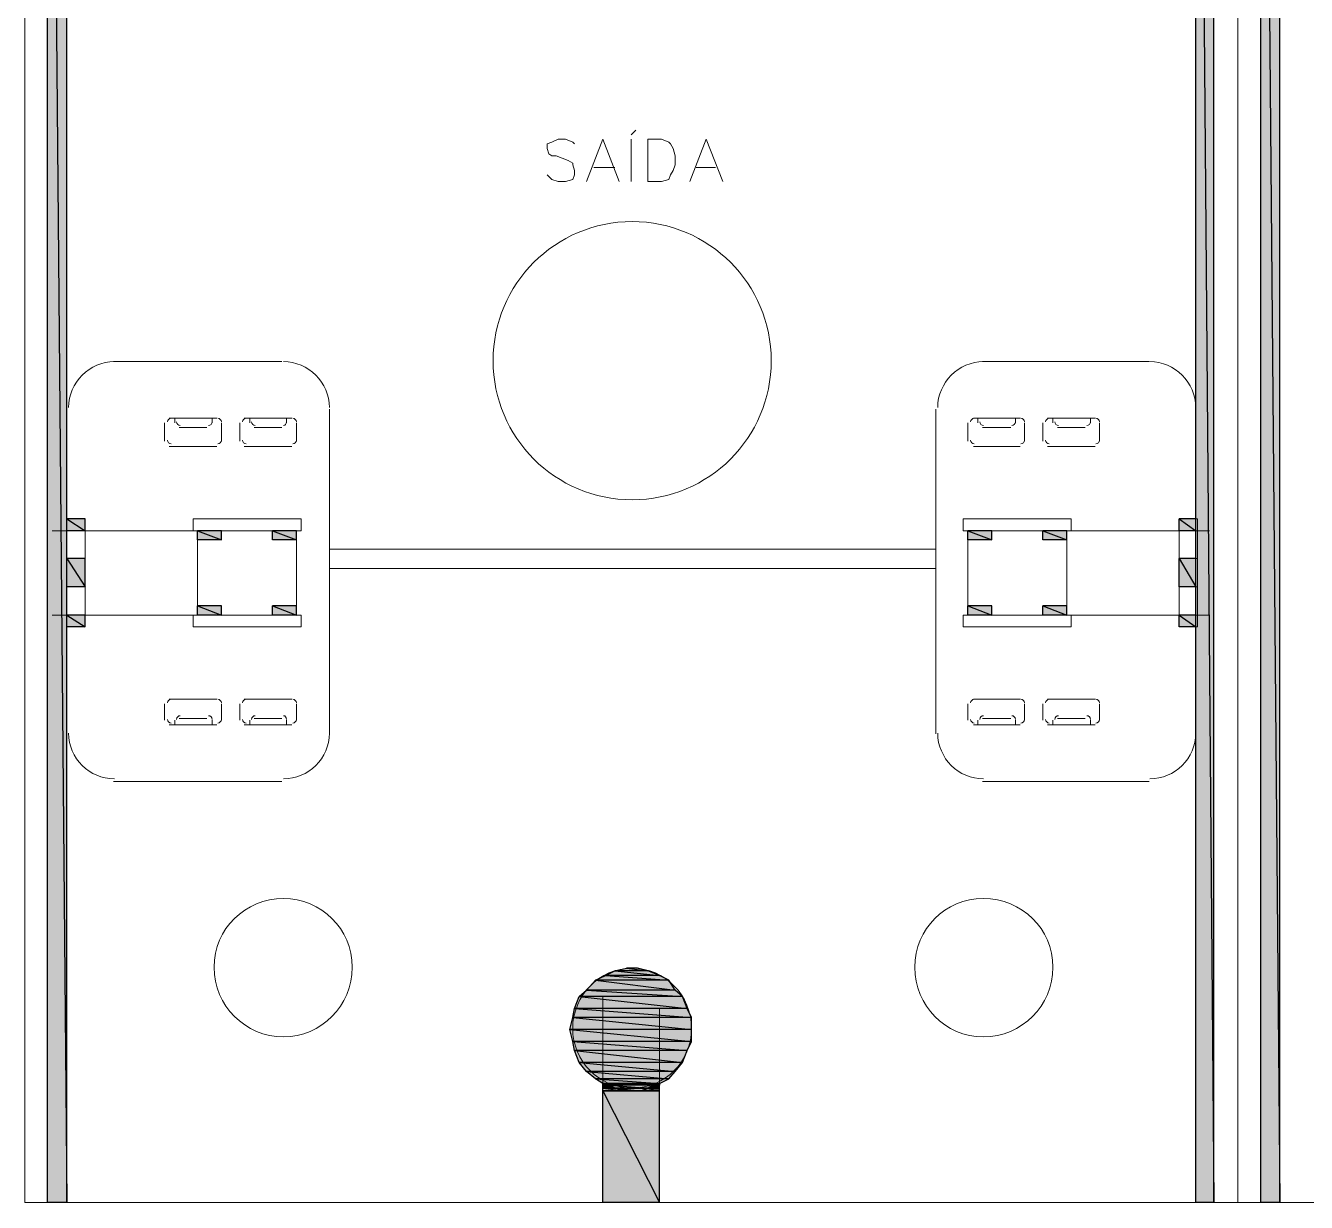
# Model space of a CAD drawing. Header units: millimetres. Extents: x 53 to 176, y -29 to 32.
# Drawn here: x 116.102 to 118.057, y -16.739 to -14.943 of the extents above; entities that cross this region are included whole.
import ezdxf

# ---------------------------------------------------------------- set-up
doc = ezdxf.new("R2010")
doc.units = ezdxf.units.MM
doc.layers.add('15 - Quadro de medição', color=6, linetype='Continuous')

msp = doc.modelspace()

# ---------------------------------------------------------------- hatches: boundary and pattern name
at = {"layer": '15 - Quadro de medição', "true_color": 0x000007}
h = msp.add_hatch(color=7, dxfattribs=at)
h.paths.add_polyline_path([(116.1644, -13.3969), (116.1351, -13.3969), (116.1644, -16.7394)])
h.paths.add_polyline_path([(116.1351, -13.3969), (116.1644, -16.7394), (116.1351, -16.7394)])
h = msp.add_hatch(color=7, dxfattribs=at)
h.paths.add_polyline_path([(117.9159, -13.3969), (117.888, -13.3969), (117.9159, -16.7394)])
h.paths.add_polyline_path([(117.888, -13.3969), (117.9159, -16.7394), (117.888, -16.7394)])
h = msp.add_hatch(color=7, dxfattribs=at)
h.paths.add_polyline_path([(118.0165, -13.3969), (117.9872, -13.3969), (118.0165, -16.7394)])
h.paths.add_polyline_path([(117.9872, -13.3969), (118.0165, -16.7394), (117.9872, -16.7394)])
h = msp.add_hatch(color=7, dxfattribs=at)
h.paths.add_polyline_path([(116.1923, -15.696), (116.1644, -15.696), (116.1923, -15.7141)])
h.paths.add_polyline_path([(116.1644, -15.696), (116.1923, -15.7141), (116.1644, -15.7141)])
h = msp.add_hatch(color=7, dxfattribs=at)
h.paths.add_polyline_path([(117.888, -15.696), (117.8628, -15.696), (117.888, -15.7141)])
h.paths.add_polyline_path([(117.8628, -15.696), (117.888, -15.7141), (117.8628, -15.7141)])
h = msp.add_hatch(color=7, dxfattribs=at)
h.paths.add_polyline_path([(116.4004, -15.7141), (116.3641, -15.7141), (116.4004, -15.7281)])
h.paths.add_polyline_path([(116.3641, -15.7141), (116.4004, -15.7281), (116.3641, -15.7281)])
h = msp.add_hatch(color=7, dxfattribs=at)
h.paths.add_polyline_path([(116.515, -15.7141), (116.4787, -15.7141), (116.515, -15.7281)])
h.paths.add_polyline_path([(116.4787, -15.7141), (116.515, -15.7281), (116.4787, -15.7281)])
h = msp.add_hatch(color=7, dxfattribs=at)
h.paths.add_polyline_path([(117.5765, -15.7141), (117.5402, -15.7141), (117.5765, -15.7281)])
h.paths.add_polyline_path([(117.5402, -15.7141), (117.5765, -15.7281), (117.5402, -15.7281)])
h = msp.add_hatch(color=7, dxfattribs=at)
h.paths.add_polyline_path([(117.691, -15.7141), (117.6547, -15.7141), (117.691, -15.7281)])
h.paths.add_polyline_path([(117.6547, -15.7141), (117.691, -15.7281), (117.6547, -15.7281)])
h = msp.add_hatch(color=7, dxfattribs=at)
h.paths.add_polyline_path([(116.1923, -15.7561), (116.1644, -15.7561), (116.1923, -15.7994)])
h.paths.add_polyline_path([(116.1644, -15.7561), (116.1923, -15.7994), (116.1644, -15.7994)])
h = msp.add_hatch(color=7, dxfattribs=at)
h.paths.add_polyline_path([(117.888, -15.7561), (117.8628, -15.7561), (117.888, -15.7994)])
h.paths.add_polyline_path([(117.8628, -15.7561), (117.888, -15.7994), (117.8628, -15.7994)])
h = msp.add_hatch(color=7, dxfattribs=at)
h.paths.add_polyline_path([(116.4004, -15.8287), (116.3641, -15.8287), (116.4004, -15.8427)])
h.paths.add_polyline_path([(116.3641, -15.8287), (116.4004, -15.8427), (116.3641, -15.8427)])
h = msp.add_hatch(color=7, dxfattribs=at)
h.paths.add_polyline_path([(116.515, -15.8287), (116.4787, -15.8287), (116.515, -15.8427)])
h.paths.add_polyline_path([(116.4787, -15.8287), (116.515, -15.8427), (116.4787, -15.8427)])
h = msp.add_hatch(color=7, dxfattribs=at)
h.paths.add_polyline_path([(117.5765, -15.8287), (117.5402, -15.8287), (117.5765, -15.8427)])
h.paths.add_polyline_path([(117.5402, -15.8287), (117.5765, -15.8427), (117.5402, -15.8427)])
h = msp.add_hatch(color=7, dxfattribs=at)
h.paths.add_polyline_path([(117.691, -15.8287), (117.6547, -15.8287), (117.691, -15.8427)])
h.paths.add_polyline_path([(117.6547, -15.8287), (117.691, -15.8427), (117.6547, -15.8427)])
h = msp.add_hatch(color=7, dxfattribs=at)
h.paths.add_polyline_path([(116.1923, -15.8427), (116.1644, -15.8427), (116.1923, -15.8608)])
h.paths.add_polyline_path([(116.1644, -15.8427), (116.1923, -15.8608), (116.1644, -15.8608)])
h = msp.add_hatch(color=7, dxfattribs=at)
h.paths.add_polyline_path([(117.888, -15.8427), (117.8628, -15.8427), (117.888, -15.8608)])
h.paths.add_polyline_path([(117.8628, -15.8427), (117.888, -15.8608), (117.8628, -15.8608)])
h = msp.add_hatch(color=7, dxfattribs=at)
h.paths.add_polyline_path([(117.0513, -16.386), (117.001, -16.386), (117.0695, -16.393)])
h.paths.add_polyline_path([(117.001, -16.386), (117.0695, -16.393), (116.9871, -16.393)])
h = msp.add_hatch(color=7, dxfattribs=at)
h.paths.add_polyline_path([(117.036, -16.3818), (117.0192, -16.3818), (117.0513, -16.386)])
h.paths.add_polyline_path([(117.0192, -16.3818), (117.0513, -16.386), (117.001, -16.386)])
h = msp.add_hatch(color=7, dxfattribs=at)
h.paths.add_polyline_path([(117.0835, -16.4), (116.9717, -16.4), (117.0932, -16.4153)])
h.paths.add_polyline_path([(116.9717, -16.4), (117.0932, -16.4153), (116.9577, -16.4153)])
h = msp.add_hatch(color=7, dxfattribs=at)
h.paths.add_polyline_path([(117.0695, -16.393), (116.9871, -16.393), (117.0835, -16.4)])
h.paths.add_polyline_path([(116.9871, -16.393), (117.0835, -16.4), (116.9717, -16.4)])
h = msp.add_hatch(color=7, dxfattribs=at)
h.paths.add_polyline_path([(117.1044, -16.4251), (116.9466, -16.4251), (117.1114, -16.4433)])
h.paths.add_polyline_path([(116.9466, -16.4251), (117.1114, -16.4433), (116.9396, -16.4433)])
h = msp.add_hatch(color=7, dxfattribs=at)
h.paths.add_polyline_path([(117.0932, -16.4153), (116.9577, -16.4153), (117.1044, -16.4251)])
h.paths.add_polyline_path([(116.9577, -16.4153), (117.1044, -16.4251), (116.9466, -16.4251)])
h = msp.add_hatch(color=7, dxfattribs=at)
h.paths.add_polyline_path([(117.1114, -16.4433), (116.9396, -16.4433), (117.1184, -16.4572)])
h.paths.add_polyline_path([(116.9396, -16.4433), (117.1184, -16.4572), (116.9368, -16.4572)])
h = msp.add_hatch(color=7, dxfattribs=at)
h.paths.add_polyline_path([(117.1184, -16.4572), (116.9368, -16.4572), (117.1184, -16.4754)])
h.paths.add_polyline_path([(116.9368, -16.4572), (117.1184, -16.4754), (116.9326, -16.4754)])
h = msp.add_hatch(color=7, dxfattribs=at)
h.paths.add_polyline_path([(117.1184, -16.4754), (116.9326, -16.4754), (117.1184, -16.4935)])
h.paths.add_polyline_path([(116.9326, -16.4754), (117.1184, -16.4935), (116.9368, -16.4935)])
h = msp.add_hatch(color=7, dxfattribs=at)
h.paths.add_polyline_path([(117.1184, -16.4935), (116.9368, -16.4935), (117.1114, -16.5075)])
h.paths.add_polyline_path([(116.9368, -16.4935), (117.1114, -16.5075), (116.9396, -16.5075)])
h = msp.add_hatch(color=7, dxfattribs=at)
h.paths.add_polyline_path([(117.1114, -16.5075), (116.9396, -16.5075), (117.1044, -16.5257)])
h.paths.add_polyline_path([(116.9396, -16.5075), (117.1044, -16.5257), (116.9466, -16.5257)])
h = msp.add_hatch(color=7, dxfattribs=at)
h.paths.add_polyline_path([(117.1044, -16.5257), (116.9466, -16.5257), (117.0932, -16.5396)])
h.paths.add_polyline_path([(116.9466, -16.5257), (117.0932, -16.5396), (116.9577, -16.5396)])
h = msp.add_hatch(color=7, dxfattribs=at)
h.paths.add_polyline_path([(117.0932, -16.5396), (116.9577, -16.5396), (117.0835, -16.5508)])
h.paths.add_polyline_path([(116.9577, -16.5396), (117.0835, -16.5508), (116.9717, -16.5508)])
h = msp.add_hatch(color=7, dxfattribs=at)
h.paths.add_polyline_path([(117.0835, -16.5508), (116.9717, -16.5508), (117.0695, -16.5578)])
h.paths.add_polyline_path([(116.9717, -16.5508), (117.0695, -16.5578), (116.9829, -16.5578)])
h = msp.add_hatch(color=7, dxfattribs=at)
h.paths.add_polyline_path([(116.9871, -16.5578), (116.9829, -16.5578), (116.9941, -16.5606)])
h.paths.add_polyline_path([(116.9829, -16.5578), (116.9941, -16.5606), (116.9829, -16.5606)])
h = msp.add_hatch(color=7, dxfattribs=at)
h.paths.add_polyline_path([(116.9941, -16.5606), (116.9829, -16.5606), (117.001, -16.5648)])
h.paths.add_polyline_path([(116.9829, -16.5606), (117.001, -16.5648), (116.9829, -16.5648)])
h = msp.add_hatch(color=7, dxfattribs=at)
h.paths.add_polyline_path([(117.0695, -16.5578), (116.9871, -16.5578), (117.0583, -16.5606)])
h.paths.add_polyline_path([(116.9871, -16.5578), (117.0583, -16.5606), (116.9941, -16.5606)])
h = msp.add_hatch(color=7, dxfattribs=at)
h.paths.add_polyline_path([(117.0583, -16.5606), (116.9941, -16.5606), (117.0513, -16.5648)])
h.paths.add_polyline_path([(116.9941, -16.5606), (117.0513, -16.5648), (117.001, -16.5648)])
h = msp.add_hatch(color=7, dxfattribs=at)
h.paths.add_polyline_path([(117.0695, -16.5606), (117.0583, -16.5606), (117.0695, -16.5648)])
h.paths.add_polyline_path([(117.0583, -16.5606), (117.0695, -16.5648), (117.0541, -16.5648)])
h = msp.add_hatch(color=7, dxfattribs=at)
h.paths.add_polyline_path([(117.0695, -16.5606), (117.0695, -16.5578)])
h.paths.add_polyline_path([(117.0695, -16.5578), (117.0695, -16.5606), (117.0583, -16.5606)])
h = msp.add_hatch(color=7, dxfattribs=at)
h.paths.add_polyline_path([(117.001, -16.5648), (116.9829, -16.5648), (117.015, -16.569)])
h.paths.add_polyline_path([(116.9829, -16.5648), (117.015, -16.569), (116.9829, -16.569)])
h = msp.add_hatch(color=7, dxfattribs=at)
h.paths.add_polyline_path([(117.0192, -16.569), (117.0192, -16.5676), (116.9829, -16.569)])
h.paths.add_polyline_path([(117.0192, -16.569), (116.9829, -16.569), (117.015, -16.569)])
h = msp.add_hatch(color=7, dxfattribs=at)
h.paths.add_polyline_path([(116.9829, -16.569), (117.0192, -16.569), (117.0192, -16.5676)])
h.paths.add_polyline_path([(117.0192, -16.569), (117.0192, -16.5676), (116.9829, -16.569)])
h = msp.add_hatch(color=7, dxfattribs=at)
h.paths.add_polyline_path([(117.0695, -16.569), (116.9829, -16.569), (117.0695, -16.7394)])
h.paths.add_polyline_path([(116.9829, -16.569), (117.0695, -16.7394), (116.9829, -16.7394)])
h = msp.add_hatch(color=7, dxfattribs=at)
h.paths.add_polyline_path([(117.0513, -16.5648), (117.001, -16.5648), (117.0402, -16.569)])
h.paths.add_polyline_path([(117.001, -16.5648), (117.0402, -16.569), (117.015, -16.569)])
h = msp.add_hatch(color=7, dxfattribs=at)
h.paths.add_polyline_path([(117.036, -16.569), (117.0695, -16.569), (117.0681, -16.5676)])
h.paths.add_polyline_path([(117.0695, -16.569), (117.0681, -16.5676), (117.036, -16.569)])
h = msp.add_hatch(color=7, dxfattribs=at)
h.paths.add_polyline_path([(117.0695, -16.5648), (117.0513, -16.5648), (117.0695, -16.569)])
h.paths.add_polyline_path([(117.0513, -16.5648), (117.0695, -16.569), (117.0402, -16.569)])
h = msp.add_hatch(color=7, dxfattribs=at)
h.paths.add_polyline_path([(117.0513, -16.5648), (117.0695, -16.5648), (117.0681, -16.5648)])
h.paths.add_polyline_path([(117.0695, -16.5648), (117.0681, -16.5648), (117.0513, -16.5648)])

# ---------------------------------------------------------------- linework, layer by layer
at = {"layer": '15 - Quadro de medição', "color": 7, "linetype": 'Continuous', "lineweight": 20, "true_color": 0x000007}
for points in [[(116.1001, -13.0324), (117.9522, -13.0324), (117.9522, -16.7394), (116.1001, -16.7394)], [(117.9522, -13.0324), (119.8071, -13.0324), (119.8071, -16.7394), (117.9522, -16.7394)], [(117.0513, -15.1806), (117.0513, -15.1163), (117.0723, -15.1163), (117.0835, -15.1205), (117.0862, -15.1233), (117.0904, -15.1303), (117.0932, -15.1415), (117.0932, -15.1554), (117.0904, -15.1638), (117.0862, -15.1708), (117.0835, -15.1778), (117.0723, -15.1806)], [(116.1923, -15.696), (116.1644, -15.696), (116.1644, -15.8608), (116.1923, -15.8608)], [(117.8628, -15.696), (117.8908, -15.696), (117.8908, -15.8608), (117.8628, -15.8608)], [(116.3641, -15.7281), (116.4004, -15.7281), (116.4004, -15.7141), (116.3641, -15.7141)], [(116.515, -15.7281), (116.4787, -15.7281), (116.4787, -15.7141), (116.515, -15.7141)], [(117.5402, -15.7281), (117.5765, -15.7281), (117.5765, -15.7141), (117.5402, -15.7141)], [(117.691, -15.7281), (117.6547, -15.7281), (117.6547, -15.7141), (117.691, -15.7141)], [(116.3641, -15.8287), (116.4004, -15.8287), (116.4004, -15.8427), (116.3641, -15.8427)], [(116.515, -15.8287), (116.4787, -15.8287), (116.4787, -15.8427), (116.515, -15.8427)], [(117.5402, -15.8287), (117.5765, -15.8287), (117.5765, -15.8427), (117.5402, -15.8427)], [(117.691, -15.8287), (117.6547, -15.8287), (117.6547, -15.8427), (117.691, -15.8427)]]:
    msp.add_lwpolyline(points, close=True, dxfattribs=at)
for points in [[(116.1714, -13.1748), (117.888, -13.1748), (117.888, -16.7394), (116.1644, -16.7394), (116.163, -16.7394), (116.1001, -16.7394)], [(118.0235, -13.1748), (119.7429, -13.1748), (119.7429, -16.7394), (118.0165, -16.7394), (118.0151, -16.7394), (117.9522, -16.7394)], [(116.1644, -16.7394), (116.1644, -13.1818), (116.1644, -13.1818)], [(118.0165, -16.7394), (118.0165, -13.1818), (118.0165, -13.1818)], [(117.9522, -13.2614), (117.9522, -16.7394), (116.1001, -16.7394), (116.1001, -13.2614)], [(119.8071, -13.2614), (119.8071, -16.7394), (117.9522, -16.7394), (117.9522, -13.2614)], [(116.1351, -13.3969), (116.1351, -16.7394), (116.1644, -16.7394), (116.1211, -16.7394)], [(117.888, -16.7394), (117.9159, -16.7394), (117.9159, -13.3969)], [(117.9872, -13.3969), (117.9872, -16.7394), (118.0165, -16.7394), (117.9732, -16.7394)], [(117.0262, -15.1094), (117.0332, -15.1024), (117.0332, -15.1024)], [(116.9396, -15.1233), (116.9368, -15.1205), (116.9256, -15.1163), (116.9144, -15.1163), (116.9047, -15.1205), (116.8977, -15.1233), (116.8977, -15.1303), (116.9005, -15.1387), (116.9047, -15.1415), (116.9116, -15.1415), (116.9298, -15.1485), (116.9368, -15.1527), (116.9368, -15.1554), (116.9396, -15.1638), (116.9396, -15.1708), (116.9368, -15.1778), (116.9256, -15.1806), (116.9144, -15.1806), (116.9047, -15.1778), (116.8977, -15.1708)], [(116.9577, -15.1806), (116.9829, -15.1163), (117.008, -15.1806)], [(117.0262, -15.1806), (117.0262, -15.1163), (117.0262, -15.1163)], [(117.1156, -15.1806), (117.1407, -15.1163), (117.1659, -15.1806)], [(116.9689, -15.1596), (117.001, -15.1596), (117.001, -15.1596)], [(117.1254, -15.1596), (117.1547, -15.1596), (117.1547, -15.1596)], [(116.2356, -15.4557), (116.4926, -15.4557), (116.4926, -15.4557)], [(117.8167, -15.4557), (117.5625, -15.4557), (117.5625, -15.4557)], [(116.1644, -16.0242), (116.1644, -15.5284), (116.1644, -15.5284)], [(116.3208, -15.5423), (116.3935, -15.5423), (116.3935, -15.5423)], [(116.3865, -15.5493), (116.3865, -15.5423), (116.3292, -15.5423), (116.3292, -15.5493)], [(116.508, -15.5423), (116.4354, -15.5423), (116.4354, -15.5423)], [(116.4437, -15.5493), (116.4437, -15.5423), (116.4996, -15.5423), (116.4996, -15.5493)], [(116.5653, -15.5284), (116.5653, -15.7421), (116.5653, -16.0242)], [(117.4913, -15.5284), (117.4913, -15.7421), (117.4913, -16.0242)], [(117.5486, -15.5423), (117.6198, -15.5423), (117.6198, -15.5423)], [(117.6128, -15.5493), (117.6128, -15.5423), (117.5556, -15.5423), (117.5556, -15.5493)], [(117.7343, -15.5423), (117.6617, -15.5423), (117.6617, -15.5423)], [(117.6701, -15.5493), (117.6701, -15.5423), (117.7274, -15.5423), (117.7274, -15.5493)], [(117.888, -16.0242), (117.888, -15.5284), (117.888, -15.5284)], [(116.3138, -15.5773), (116.3138, -15.5493), (116.3138, -15.5493)], [(116.3362, -15.5563), (116.3781, -15.5563), (116.3781, -15.5563)], [(116.4004, -15.5493), (116.4004, -15.5773), (116.4004, -15.5773)], [(116.4284, -15.5493), (116.4284, -15.5773), (116.4284, -15.5773)], [(116.4926, -15.5563), (116.4507, -15.5563), (116.4507, -15.5563)], [(116.515, -15.5773), (116.515, -15.5493), (116.515, -15.5493)], [(117.5402, -15.5773), (117.5402, -15.5493), (117.5402, -15.5493)], [(117.5625, -15.5563), (117.6058, -15.5563), (117.6058, -15.5563)], [(117.6268, -15.5493), (117.6268, -15.5773), (117.6268, -15.5773)], [(117.6547, -15.5493), (117.6547, -15.5773), (117.6547, -15.5773)], [(117.719, -15.5563), (117.6771, -15.5563), (117.6771, -15.5563)], [(117.7413, -15.5773), (117.7413, -15.5493), (117.7413, -15.5493)], [(116.3935, -15.5856), (116.3208, -15.5856), (116.3208, -15.5856)], [(116.4354, -15.5856), (116.508, -15.5856), (116.508, -15.5856)], [(117.6198, -15.5856), (117.5486, -15.5856), (117.5486, -15.5856)], [(117.6617, -15.5856), (117.7343, -15.5856), (117.7343, -15.5856)], [(116.515, -15.7141), (116.522, -15.7141), (116.522, -15.696), (116.3571, -15.696), (116.3571, -15.7141)], [(117.5402, -15.7141), (117.5332, -15.7141), (117.5332, -15.696), (117.698, -15.696), (117.698, -15.7141)], [(116.142, -15.7141), (116.515, -15.7141), (116.515, -15.8427)], [(116.3641, -15.7141), (116.3641, -15.8427), (116.3641, -15.8427)], [(117.9089, -15.7141), (117.5402, -15.7141), (117.5402, -15.8427)], [(117.691, -15.7141), (117.691, -15.8427), (117.691, -15.8427)], [(116.1923, -15.7561), (116.1644, -15.7561), (116.1644, -15.7561)], [(116.5653, -15.7421), (117.4913, -15.7421), (117.4913, -15.7421)], [(117.8628, -15.7561), (117.8908, -15.7561), (117.8908, -15.7561)], [(116.5653, -15.7714), (117.4913, -15.7714), (117.4913, -15.7714)], [(116.1923, -15.7994), (116.1644, -15.7994), (116.1644, -15.7994)], [(117.8628, -15.7994), (117.8908, -15.7994), (117.8908, -15.7994)], [(116.142, -15.8427), (116.515, -15.8427), (116.515, -15.8427)], [(116.515, -15.8427), (116.522, -15.8427), (116.522, -15.8608), (116.3571, -15.8608), (116.3571, -15.8427)], [(117.5402, -15.8427), (117.5332, -15.8427), (117.5332, -15.8608), (117.698, -15.8608), (117.698, -15.8427)], [(117.9089, -15.8427), (117.5402, -15.8427), (117.5402, -15.8427)], [(116.3935, -15.9712), (116.3208, -15.9712), (116.3208, -15.9712)], [(116.4354, -15.9712), (116.508, -15.9712), (116.508, -15.9712)], [(117.6198, -15.9712), (117.5486, -15.9712), (117.5486, -15.9712)], [(117.6617, -15.9712), (117.7343, -15.9712), (117.7343, -15.9712)], [(116.3138, -15.9781), (116.3138, -16.0033), (116.3138, -16.0033)], [(116.4004, -16.0033), (116.4004, -15.9781), (116.4004, -15.9781)], [(116.4284, -16.0033), (116.4284, -15.9781), (116.4284, -15.9781)], [(116.515, -15.9781), (116.515, -16.0033), (116.515, -16.0033)], [(117.5402, -15.9781), (117.5402, -16.0033), (117.5402, -16.0033)], [(117.6268, -16.0033), (117.6268, -15.9781), (117.6268, -15.9781)], [(117.6547, -16.0033), (117.6547, -15.9781), (117.6547, -15.9781)], [(117.7413, -15.9781), (117.7413, -16.0033), (117.7413, -16.0033)], [(116.3208, -16.0103), (116.3935, -16.0103), (116.3935, -16.0103)], [(116.3865, -16.0033), (116.3865, -16.0103), (116.3292, -16.0103), (116.3292, -16.0033)], [(116.3362, -16.0005), (116.3781, -16.0005), (116.3781, -16.0005)], [(116.508, -16.0103), (116.4354, -16.0103), (116.4354, -16.0103)], [(116.4437, -16.0033), (116.4437, -16.0103), (116.4996, -16.0103), (116.4996, -16.0033)], [(116.4926, -16.0005), (116.4507, -16.0005), (116.4507, -16.0005)], [(117.5486, -16.0103), (117.6198, -16.0103), (117.6198, -16.0103)], [(117.6128, -16.0033), (117.6128, -16.0103), (117.5556, -16.0103), (117.5556, -16.0033)], [(117.5625, -16.0005), (117.6058, -16.0005), (117.6058, -16.0005)], [(117.7343, -16.0103), (117.6617, -16.0103), (117.6617, -16.0103)], [(117.6701, -16.0033), (117.6701, -16.0103), (117.7274, -16.0103), (117.7274, -16.0033)], [(117.719, -16.0005), (117.6771, -16.0005), (117.6771, -16.0005)], [(116.4926, -16.0969), (116.2356, -16.0969), (116.2356, -16.0969)], [(117.5625, -16.0969), (117.8167, -16.0969), (117.8167, -16.0969)], [(116.9829, -16.7394), (116.9829, -16.4251), (116.9829, -16.4251)], [(117.0695, -16.7394), (117.0695, -16.4433), (117.0695, -16.4433)]]:
    msp.add_lwpolyline(points, dxfattribs=at)
at = {"layer": '15 - Quadro de medição', "color": 7, "linetype": 'Continuous', "lineweight": -2, "true_color": 0x000007}
for points in [[(116.1644, -13.3969), (116.1351, -13.3969), (116.1644, -16.7394)], [(116.1351, -13.3969), (116.1644, -16.7394), (116.1351, -16.7394)], [(117.9159, -13.3969), (117.888, -13.3969), (117.9159, -16.7394)], [(117.888, -13.3969), (117.9159, -16.7394), (117.888, -16.7394)], [(118.0165, -13.3969), (117.9872, -13.3969), (118.0165, -16.7394)], [(117.9872, -13.3969), (118.0165, -16.7394), (117.9872, -16.7394)], [(116.1923, -15.696), (116.1644, -15.696), (116.1923, -15.7141)], [(116.1644, -15.696), (116.1923, -15.7141), (116.1644, -15.7141)], [(117.888, -15.696), (117.8628, -15.696), (117.888, -15.7141)], [(117.8628, -15.696), (117.888, -15.7141), (117.8628, -15.7141)], [(116.4004, -15.7141), (116.3641, -15.7141), (116.4004, -15.7281)], [(116.3641, -15.7141), (116.4004, -15.7281), (116.3641, -15.7281)], [(116.515, -15.7141), (116.4787, -15.7141), (116.515, -15.7281)], [(116.4787, -15.7141), (116.515, -15.7281), (116.4787, -15.7281)], [(117.5765, -15.7141), (117.5402, -15.7141), (117.5765, -15.7281)], [(117.5402, -15.7141), (117.5765, -15.7281), (117.5402, -15.7281)], [(117.691, -15.7141), (117.6547, -15.7141), (117.691, -15.7281)], [(117.6547, -15.7141), (117.691, -15.7281), (117.6547, -15.7281)], [(116.1923, -15.7561), (116.1644, -15.7561), (116.1923, -15.7994)], [(116.1644, -15.7561), (116.1923, -15.7994), (116.1644, -15.7994)], [(117.888, -15.7561), (117.8628, -15.7561), (117.888, -15.7994)], [(117.8628, -15.7561), (117.888, -15.7994), (117.8628, -15.7994)], [(116.4004, -15.8287), (116.3641, -15.8287), (116.4004, -15.8427)], [(116.3641, -15.8287), (116.4004, -15.8427), (116.3641, -15.8427)], [(116.515, -15.8287), (116.4787, -15.8287), (116.515, -15.8427)], [(116.4787, -15.8287), (116.515, -15.8427), (116.4787, -15.8427)], [(117.5765, -15.8287), (117.5402, -15.8287), (117.5765, -15.8427)], [(117.5402, -15.8287), (117.5765, -15.8427), (117.5402, -15.8427)], [(117.691, -15.8287), (117.6547, -15.8287), (117.691, -15.8427)], [(117.6547, -15.8287), (117.691, -15.8427), (117.6547, -15.8427)], [(116.1923, -15.8427), (116.1644, -15.8427), (116.1923, -15.8608)], [(116.1644, -15.8427), (116.1923, -15.8608), (116.1644, -15.8608)], [(117.888, -15.8427), (117.8628, -15.8427), (117.888, -15.8608)], [(117.8628, -15.8427), (117.888, -15.8608), (117.8628, -15.8608)], [(117.001, -16.386), (117.0695, -16.393), (116.9871, -16.393)], [(117.0192, -16.3818), (117.0513, -16.386), (117.001, -16.386)], [(117.0513, -16.386), (117.001, -16.386), (117.0695, -16.393)], [(117.036, -16.3818), (117.0192, -16.3818), (117.0513, -16.386)], [(116.9717, -16.4), (117.0932, -16.4153), (116.9577, -16.4153)], [(116.9871, -16.393), (117.0835, -16.4), (116.9717, -16.4)], [(117.0835, -16.4), (116.9717, -16.4), (117.0932, -16.4153)], [(117.0695, -16.393), (116.9871, -16.393), (117.0835, -16.4)], [(116.9466, -16.4251), (117.1114, -16.4433), (116.9396, -16.4433)], [(116.9577, -16.4153), (117.1044, -16.4251), (116.9466, -16.4251)], [(117.1044, -16.4251), (116.9466, -16.4251), (117.1114, -16.4433)], [(117.0932, -16.4153), (116.9577, -16.4153), (117.1044, -16.4251)], [(116.9396, -16.4433), (117.1184, -16.4572), (116.9368, -16.4572)], [(117.1114, -16.4433), (116.9396, -16.4433), (117.1184, -16.4572)], [(116.9368, -16.4572), (117.1184, -16.4754), (116.9326, -16.4754)], [(117.1184, -16.4572), (116.9368, -16.4572), (117.1184, -16.4754)], [(117.1184, -16.4754), (116.9326, -16.4754), (117.1184, -16.4935)], [(116.9326, -16.4754), (117.1184, -16.4935), (116.9368, -16.4935)], [(117.1184, -16.4935), (116.9368, -16.4935), (117.1114, -16.5075)], [(116.9368, -16.4935), (117.1114, -16.5075), (116.9396, -16.5075)], [(117.1114, -16.5075), (116.9396, -16.5075), (117.1044, -16.5257)], [(116.9396, -16.5075), (117.1044, -16.5257), (116.9466, -16.5257)], [(117.1044, -16.5257), (116.9466, -16.5257), (117.0932, -16.5396)], [(116.9466, -16.5257), (117.0932, -16.5396), (116.9577, -16.5396)], [(117.0932, -16.5396), (116.9577, -16.5396), (117.0835, -16.5508)], [(116.9577, -16.5396), (117.0835, -16.5508), (116.9717, -16.5508)], [(117.0835, -16.5508), (116.9717, -16.5508), (117.0695, -16.5578)], [(116.9717, -16.5508), (117.0695, -16.5578), (116.9829, -16.5578)], [(116.9829, -16.5578), (116.9829, -16.5578)], [(117.0695, -16.5578), (116.9829, -16.5578)], [(116.9829, -16.5578), (117.0695, -16.5578), (116.9871, -16.5578)], [(116.9829, -16.5578), (116.9871, -16.5578), (116.9871, -16.5578)], [(116.9871, -16.5578), (116.9871, -16.5578), (116.9829, -16.5578)], [(116.9871, -16.5578), (116.9829, -16.5578), (116.9941, -16.5606)], [(116.9829, -16.5578), (116.9941, -16.5606), (116.9829, -16.5606)], [(116.9941, -16.5606), (116.9829, -16.5606), (117.001, -16.5648)], [(116.9829, -16.5606), (117.001, -16.5648), (116.9829, -16.5648)], [(117.0695, -16.5578), (116.9871, -16.5578), (117.0583, -16.5606)], [(116.9871, -16.5578), (117.0583, -16.5606), (116.9941, -16.5606)], [(117.0583, -16.5606), (116.9941, -16.5606), (117.0513, -16.5648)], [(116.9941, -16.5606), (117.0513, -16.5648), (117.001, -16.5648)], [(117.0583, -16.5606), (117.0695, -16.5648), (117.0541, -16.5648)], [(117.0695, -16.5578), (117.0695, -16.5606), (117.0583, -16.5606)], [(117.0695, -16.5606), (117.0583, -16.5606), (117.0695, -16.5648)], [(117.0695, -16.5578), (117.0681, -16.5578), (117.0681, -16.5578)], [(117.0695, -16.5578), (117.0681, -16.5578), (117.0681, -16.5578)], [(117.0695, -16.5578), (117.0681, -16.5578), (117.0681, -16.5578)], [(117.0695, -16.5606), (117.0695, -16.5578)], [(116.9829, -16.5648), (117.001, -16.5648), (117.001, -16.5648)], [(117.001, -16.5648), (117.001, -16.5648), (116.9829, -16.5648)], [(116.9829, -16.5648), (117.001, -16.5648), (117.001, -16.5648)], [(117.001, -16.5648), (117.001, -16.5648), (116.9829, -16.5648)], [(117.001, -16.5648), (116.9829, -16.5648), (117.015, -16.569)], [(116.9829, -16.5648), (117.015, -16.569), (116.9829, -16.569)], [(117.0192, -16.569), (117.0192, -16.5676), (116.9829, -16.569)], [(116.9829, -16.569), (117.0192, -16.569), (117.0192, -16.5676)], [(117.0192, -16.569), (117.0192, -16.5676), (116.9829, -16.569)], [(117.0192, -16.569), (116.9829, -16.569), (117.015, -16.569)], [(117.0695, -16.569), (116.9829, -16.569), (117.0695, -16.7394)], [(116.9829, -16.569), (117.0695, -16.7394), (116.9829, -16.7394)], [(117.001, -16.5648), (117.0513, -16.5648), (117.0513, -16.5648)], [(117.0513, -16.5648), (117.0513, -16.5648), (117.001, -16.5648)], [(117.0513, -16.5648), (117.001, -16.5648), (117.0402, -16.569)], [(117.001, -16.5648), (117.0402, -16.569), (117.015, -16.569)], [(117.0402, -16.569), (117.015, -16.569), (117.036, -16.569)], [(117.015, -16.569), (117.036, -16.569), (117.0192, -16.569)], [(117.036, -16.569), (117.0695, -16.569), (117.0681, -16.5676)], [(117.0695, -16.569), (117.0681, -16.5676), (117.036, -16.569)], [(117.0402, -16.569), (117.0695, -16.569), (117.036, -16.569)], [(117.0513, -16.5648), (117.0695, -16.569), (117.0402, -16.569)], [(117.0695, -16.569), (117.0402, -16.569)], [(117.0541, -16.5648), (117.0695, -16.5648), (117.0513, -16.5648)], [(117.0513, -16.5648), (117.0695, -16.5648), (117.0681, -16.5648)], [(117.0695, -16.5648), (117.0681, -16.5648), (117.0513, -16.5648)], [(117.0695, -16.5648), (117.0513, -16.5648), (117.0695, -16.569)], [(117.0695, -16.5648), (117.0541, -16.5648)]]:
    msp.add_lwpolyline(points, close=True, dxfattribs=at)
at = {"layer": '15 - Quadro de medição', "color": 7, "linetype": 'Continuous', "lineweight": 20, "true_color": 0x000007}
for points in [[(117.2399, -15.4544), (117.2399, -15.337), (117.1449, -15.242), (117.0276, -15.242), (117.0276, -15.242), (116.9103, -15.242), (116.8153, -15.337), (116.8153, -15.4544), (116.8153, -15.4544), (116.8153, -15.5717), (116.9103, -15.6667), (117.0276, -15.6667), (117.0276, -15.6667), (117.1449, -15.6667), (117.2399, -15.5717), (117.2399, -15.4544)], [(116.6002, -16.3804), (116.6002, -16.3217), (116.5527, -16.2756), (116.4954, -16.2756), (116.4954, -16.2756), (116.4368, -16.2756), (116.3893, -16.3217), (116.3893, -16.3804), (116.3893, -16.3804), (116.3893, -16.4391), (116.4368, -16.4866), (116.4954, -16.4866), (116.4954, -16.4866), (116.5527, -16.4866), (116.6002, -16.4391), (116.6002, -16.3804)], [(117.6701, -16.3804), (117.6701, -16.3217), (117.6226, -16.2756), (117.5639, -16.2756), (117.5639, -16.2756), (117.5053, -16.2756), (117.4592, -16.3217), (117.4592, -16.3804), (117.4592, -16.3804), (117.4592, -16.4391), (117.5053, -16.4866), (117.5639, -16.4866), (117.5639, -16.4866), (117.6226, -16.4866), (117.6701, -16.4391), (117.6701, -16.3804)], [(117.1184, -16.474), (117.1184, -16.4237), (117.0779, -16.3818), (117.0276, -16.3818), (117.0276, -16.3818), (116.9773, -16.3818), (116.9368, -16.4237), (116.9368, -16.474), (116.9368, -16.474), (116.9368, -16.5243), (116.9773, -16.5648), (117.0276, -16.5648), (117.0276, -16.5648), (117.0779, -16.5648), (117.1184, -16.5243), (117.1184, -16.474)]]:
    msp.add_open_spline(points, degree=3, knots=[0, 0, 0, 0, 0.0625, 0.0625, 0.0625, 0.062501, 0.125, 0.125, 0.125, 0.125001, 0.1875, 0.1875, 0.1875, 0.187501, 1, 1, 1, 1], dxfattribs=at)
for points in [[(116.237, -15.4557), (116.1993, -15.4557), (116.1672, -15.4879), (116.1672, -15.5256)], [(116.5653, -15.5256), (116.5653, -15.4879), (116.5331, -15.4557), (116.4954, -15.4557)], [(117.5639, -15.4557), (117.5262, -15.4557), (117.4941, -15.4879), (117.4941, -15.5256)], [(117.888, -15.5256), (117.888, -15.4879), (117.8559, -15.4557), (117.8181, -15.4557)], [(116.3236, -15.5423), (116.3208, -15.5423), (116.318, -15.5451), (116.318, -15.5479)], [(116.4004, -15.5479), (116.4004, -15.5451), (116.3976, -15.5423), (116.3948, -15.5423)], [(116.4381, -15.5423), (116.4354, -15.5423), (116.4326, -15.5451), (116.4326, -15.5479)], [(116.515, -15.5479), (116.515, -15.5451), (116.5122, -15.5423), (116.5094, -15.5423)], [(117.55, -15.5423), (117.5472, -15.5423), (117.5444, -15.5451), (117.5444, -15.5479)], [(117.6268, -15.5479), (117.6268, -15.5451), (117.624, -15.5423), (117.6212, -15.5423)], [(117.6645, -15.5423), (117.6617, -15.5423), (117.6589, -15.5451), (117.6589, -15.5479)], [(117.7413, -15.5479), (117.7413, -15.5451), (117.7385, -15.5423), (117.7357, -15.5423)], [(116.332, -15.5479), (116.332, -15.5507), (116.3348, -15.5535), (116.3376, -15.5535)], [(116.3809, -15.5535), (116.3837, -15.5535), (116.3865, -15.5507), (116.3865, -15.5479)], [(116.4465, -15.5479), (116.4465, -15.5507), (116.4493, -15.5535), (116.4521, -15.5535)], [(116.4954, -15.5535), (116.4982, -15.5535), (116.4996, -15.5507), (116.4996, -15.5479)], [(117.5583, -15.5479), (117.5583, -15.5507), (117.5611, -15.5535), (117.5639, -15.5535)], [(117.6072, -15.5535), (117.61, -15.5535), (117.6128, -15.5507), (117.6128, -15.5479)], [(117.6729, -15.5479), (117.6729, -15.5507), (117.6757, -15.5535), (117.6785, -15.5535)], [(117.7218, -15.5535), (117.7246, -15.5535), (117.7274, -15.5507), (117.7274, -15.5479)], [(116.318, -15.5759), (116.318, -15.5787), (116.3208, -15.5815), (116.3236, -15.5815)], [(116.3948, -15.5815), (116.3976, -15.5815), (116.4004, -15.5787), (116.4004, -15.5759)], [(116.4326, -15.5759), (116.4326, -15.5787), (116.4354, -15.5815), (116.4381, -15.5815)], [(116.5094, -15.5815), (116.5122, -15.5815), (116.515, -15.5787), (116.515, -15.5759)], [(117.5444, -15.5759), (117.5444, -15.5787), (117.5472, -15.5815), (117.55, -15.5815)], [(117.6212, -15.5815), (117.624, -15.5815), (117.6268, -15.5787), (117.6268, -15.5759)], [(117.6589, -15.5759), (117.6589, -15.5787), (117.6617, -15.5815), (117.6645, -15.5815)], [(117.7357, -15.5815), (117.7385, -15.5815), (117.7413, -15.5787), (117.7413, -15.5759)], [(116.3236, -15.9712), (116.3208, -15.9712), (116.318, -15.9739), (116.318, -15.9767)], [(116.4004, -15.9767), (116.4004, -15.9739), (116.3976, -15.9712), (116.3948, -15.9712)], [(116.4381, -15.9712), (116.4354, -15.9712), (116.4326, -15.9739), (116.4326, -15.9767)], [(116.515, -15.9767), (116.515, -15.9739), (116.5122, -15.9712), (116.5094, -15.9712)], [(117.55, -15.9712), (117.5472, -15.9712), (117.5444, -15.9739), (117.5444, -15.9767)], [(117.6268, -15.9767), (117.6268, -15.9739), (117.624, -15.9712), (117.6212, -15.9712)], [(117.6645, -15.9712), (117.6617, -15.9712), (117.6589, -15.9739), (117.6589, -15.9767)], [(117.7413, -15.9767), (117.7413, -15.9739), (117.7385, -15.9712), (117.7357, -15.9712)], [(116.318, -16.0019), (116.318, -16.0047), (116.3208, -16.0075), (116.3236, -16.0075)], [(116.3376, -15.9963), (116.3348, -15.9963), (116.332, -15.9991), (116.332, -16.0019)], [(116.3865, -16.0019), (116.3865, -15.9991), (116.3837, -15.9963), (116.3809, -15.9963)], [(116.3948, -16.0075), (116.3976, -16.0075), (116.4004, -16.0047), (116.4004, -16.0019)], [(116.4326, -16.0019), (116.4326, -16.0047), (116.4354, -16.0075), (116.4381, -16.0075)], [(116.4521, -15.9963), (116.4493, -15.9963), (116.4465, -15.9991), (116.4465, -16.0019)], [(116.4996, -16.0019), (116.4996, -15.9991), (116.4982, -15.9963), (116.4954, -15.9963)], [(116.5094, -16.0075), (116.5122, -16.0075), (116.515, -16.0047), (116.515, -16.0019)], [(117.5444, -16.0019), (117.5444, -16.0047), (117.5472, -16.0075), (117.55, -16.0075)], [(117.5639, -15.9963), (117.5611, -15.9963), (117.5583, -15.9991), (117.5583, -16.0019)], [(117.6128, -16.0019), (117.6128, -15.9991), (117.61, -15.9963), (117.6072, -15.9963)], [(117.6212, -16.0075), (117.624, -16.0075), (117.6268, -16.0047), (117.6268, -16.0019)], [(117.6589, -16.0019), (117.6589, -16.0047), (117.6617, -16.0075), (117.6645, -16.0075)], [(117.6785, -15.9963), (117.6757, -15.9963), (117.6729, -15.9991), (117.6729, -16.0019)], [(117.7274, -16.0019), (117.7274, -15.9991), (117.7246, -15.9963), (117.7218, -15.9963)], [(117.7357, -16.0075), (117.7385, -16.0075), (117.7413, -16.0047), (117.7413, -16.0019)], [(116.1672, -16.0228), (116.1672, -16.0619), (116.1993, -16.0927), (116.237, -16.0927)], [(116.4954, -16.0927), (116.5331, -16.0927), (116.5653, -16.0619), (116.5653, -16.0228)], [(117.4941, -16.0228), (117.4941, -16.0619), (117.5262, -16.0927), (117.5639, -16.0927)], [(117.8181, -16.0927), (117.8559, -16.0927), (117.888, -16.0619), (117.888, -16.0228)]]:
    msp.add_open_spline(points, degree=3, dxfattribs=at)

doc.saveas('drawing.dxf')
